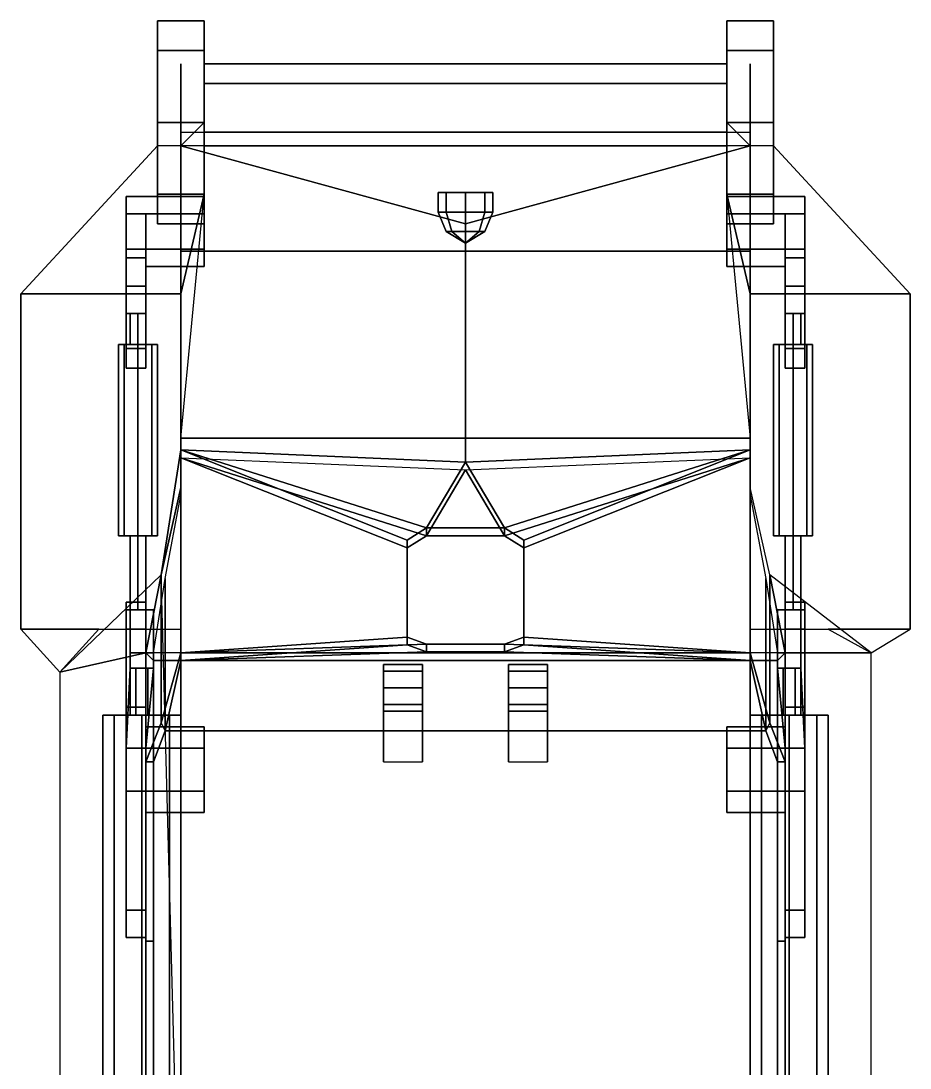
# Model space of a CAD drawing. Extents: x -1.16 to 1.16, y -2.73 to 2.64.
# Drawn here: x -1.14 to 1.14, y -0.045 to 2.64 of the extents above; entities that cross this region are included whole.
import ezdxf

# ---------------------------------------------------------------- set-up
doc = ezdxf.new("R2010")
doc.units = 0
doc.layers.get('0').update_dxf_attribs({"linetype": 'CONTINUOUS'})
for name, color, linetype in [('MUDGUARDS', 6, 'CONTINUOUS'), ('SUSPENSION', 5, 'CONTINUOUS'), ('TURRET', 2, 'CONTINUOUS')]:
    doc.layers.add(name, color=color, linetype=linetype)

msp = doc.modelspace()

# ---------------------------------------------------------------- linework, layer by layer
for points in [[(-0.79, 2.5638, 0.6262), (-0.79, 2.38, 0.55), (-0.79, 2.1962, 0.6262), (-0.79, 2.64, 0.81)], [(-0.79, 2.5638, 0.6262), (-0.79, 2.64, 0.81), (-0.67, 2.64, 0.81), (-0.67, 2.5638, 0.6262)], [(-0.79, 2.64, 0.81), (-0.79, 2.1962, 0.6262), (-0.79, 2.12, 0.81), (-0.79, 2.5638, 0.9938)], [(-0.79, 2.64, 0.81), (-0.79, 2.5638, 0.9938), (-0.67, 2.5638, 0.9938), (-0.67, 2.64, 0.81)], [(-0.67, 2.5638, 0.6262), (-0.67, 2.64, 0.81), (-0.67, 2.53, 0.86), (-0.67, 2.48, 0.63)], [(-0.67, 2.64, 0.81), (-0.67, 2.5638, 0.9938), (-0.67, 2.53, 0.86)], [(0.79, 2.64, 0.81), (0.79, 2.5638, 0.6262), (0.67, 2.5638, 0.6262), (0.67, 2.64, 0.81)], [(0.67, 2.64, 0.81), (0.67, 2.5638, 0.6262), (0.67, 2.48, 0.63), (0.67, 2.53, 0.86)], [(0.79, 2.5638, 0.9938), (0.79, 2.64, 0.81), (0.67, 2.64, 0.81), (0.67, 2.5638, 0.9938)], [(0.67, 2.5638, 0.9938), (0.67, 2.64, 0.81), (0.67, 2.53, 0.86)], [(0.79, 2.12, 0.81), (0.79, 2.5638, 0.6262), (0.79, 2.64, 0.81), (0.79, 2.1962, 0.9938)], [(0.79, 2.1962, 0.9938), (0.79, 2.64, 0.81), (0.79, 2.5638, 0.9938), (0.79, 2.38, 1.07)], [(-0.79, 2.5638, 0.9938), (-0.79, 2.38, 1.07), (-0.67, 2.38, 1.07), (-0.67, 2.5638, 0.9938)], [(-0.79, 2.38, 0.55), (-0.79, 2.5638, 0.6262), (-0.67, 2.5638, 0.6262), (-0.67, 2.38, 0.55)], [(-0.79, 2.5638, 0.9938), (-0.79, 2.12, 0.81), (-0.79, 2.1962, 0.9938), (-0.79, 2.38, 1.07)], [(-0.67, 2.38, 0.55), (-0.67, 2.5638, 0.6262), (-0.67, 2.48, 0.63)], [(-0.67, 2.5638, 0.9938), (-0.67, 2.38, 1.07), (-0.67, 2.32, 0.98), (-0.67, 2.53, 0.86)], [(0.79, 2.38, 1.07), (0.79, 2.5638, 0.9938), (0.67, 2.5638, 0.9938), (0.67, 2.38, 1.07)], [(0.79, 2.5638, 0.6262), (0.79, 2.38, 0.55), (0.67, 2.38, 0.55), (0.67, 2.5638, 0.6262)], [(0.67, 2.5638, 0.6262), (0.67, 2.38, 0.55), (0.67, 2.48, 0.63)], [(0.67, 2.38, 1.07), (0.67, 2.5638, 0.9938), (0.67, 2.53, 0.86), (0.67, 2.32, 0.98)], [(0.79, 2.1962, 0.6262), (0.79, 2.38, 0.55), (0.79, 2.5638, 0.6262), (0.79, 2.12, 0.81)], [(-0.73, 2.48, 0.63), (-0.73, -2.6263, 0.5137), (-0.73, -2.72, 0.74), (-0.73, 2.53, 0.86)], [(-0.73, 2.53, 0.86), (-0.73, -2.72, 0.74), (-0.73, -2.6263, 0.98), (-0.73, 2.32, 0.98)], [(0.67, 2.53, 0.86), (0.67, 2.48, 0.63), (-0.67, 2.48, 0.63), (-0.67, 2.53, 0.86)], [(0.67, 2.32, 0.98), (0.67, 2.53, 0.86), (-0.67, 2.53, 0.86), (-0.67, 2.32, 0.98)], [(0.73, -2.72, 0.74), (0.73, -2.6263, 0.5137), (0.73, 2.48, 0.63), (0.73, 2.53, 0.86)], [(0.73, 2.53, 0.86), (0.73, 2.32, 0.98), (0.73, -2.6263, 0.98), (0.73, -2.72, 0.74)], [(-0.73, 2.05, 0.39), (-0.73, -2.1, 0.39), (-0.73, -2.6263, 0.5137), (-0.73, 2.48, 0.63)], [(0.67, 2.48, 0.63), (0.67, 2.3551, 0.5603), (-0.67, 2.3551, 0.5603), (-0.67, 2.48, 0.63)], [(-0.67, 2.3551, 0.5603), (-0.67, 2.38, 0.55), (-0.67, 2.48, 0.63)], [(0.67, 2.38, 0.55), (0.67, 2.3551, 0.5603), (0.67, 2.48, 0.63)], [(0.73, -2.6263, 0.5137), (0.73, -2.1, 0.39), (0.73, 2.05, 0.39), (0.73, 2.48, 0.63)], [(-0.79, 2.38, 1.07), (-0.79, 2.1962, 0.9938), (-0.67, 2.1962, 0.9938), (-0.67, 2.38, 1.07)], [(-0.79, 2.1962, 0.6262), (-0.79, 2.38, 0.55), (-0.67, 2.38, 0.55), (-0.67, 2.1962, 0.6262)], [(-0.67, 2.38, 1.07), (-0.67, 2.1962, 0.9938), (-0.67, 2.32, 0.98)], [(0.67, 2.1962, 0.9938), (0.67, 2.38, 1.07), (0.67, 2.32, 0.98), (0.67, 2.1962, 0.9938)], [(0.79, 2.1962, 0.9938), (0.79, 2.38, 1.07), (0.67, 2.38, 1.07), (0.67, 2.1962, 0.9938)], [(0.79, 2.38, 0.55), (0.79, 2.1962, 0.6262), (0.67, 2.1962, 0.6262), (0.67, 2.38, 0.55)], [(0.73, 2.3551, 0.5603), (0.73, 2.05, 0.39), (-0.73, 2.05, 0.39), (-0.73, 2.3551, 0.5603)], [(-0.73, 1.57, 1.09), (-0.73, 2.32, 0.98), (-0.73, -2.6263, 0.98), (-0.73, 1.52, 1.09)], [(0, 2.12, 1.08), (0.73, 2.32, 0.98), (-0.73, 2.32, 0.98), (0, 2.12, 1.08)], [(0, 1.57, 1.16), (0, 2.12, 1.08), (-0.73, 2.32, 0.98), (-0.73, 1.57, 1.09)], [(0.73, 1.57, 1.09), (0.73, 2.32, 0.98), (0, 2.12, 1.08), (0, 1.57, 1.16)], [(0.73, -2.6263, 0.98), (0.73, 2.32, 0.98), (0.73, 1.57, 1.09), (0.73, 1.52, 1.09)], [(-0.79, 2.12, 0.81), (-0.79, 2.1962, 0.6262), (-0.67, 2.1962, 0.6262), (-0.67, 2.12, 0.81)], [(-0.79, 2.1962, 0.9938), (-0.79, 2.12, 0.81), (-0.67, 2.12, 0.81), (-0.67, 2.1962, 0.9938)], [(-0.0495, 2.2, 1.1895), (-0.07, 2.2, 1.14), (-0.07, 2.15, 1.14), (-0.0495, 2.15, 1.1895)], [(0.0495, 2.2, 1.1895), (-0.07, 2.2, 1.14), (-0.0495, 2.2, 1.1895), (0, 2.2, 1.21)], [(0.07, 2.2, 1.14), (-0.0495, 2.2, 1.0905), (-0.07, 2.2, 1.14), (0.0495, 2.2, 1.1895)], [(-0.07, 2.2, 1.14), (-0.0495, 2.2, 1.0905), (-0.0495, 2.15, 1.0905), (-0.07, 2.15, 1.14)], [(-0.0495, 2.2, 1.0905), (0, 2.2, 1.07), (0, 2.15, 1.07), (-0.0495, 2.15, 1.0905)], [(0.0495, 2.2, 1.0905), (0, 2.2, 1.07), (-0.0495, 2.2, 1.0905), (0.07, 2.2, 1.14)], [(0, 2.2, 1.21), (-0.0495, 2.2, 1.1895), (-0.0495, 2.15, 1.1895), (0, 2.15, 1.21)], [(0, 2.2, 1.07), (0.0495, 2.2, 1.0905), (0.0495, 2.15, 1.0905), (0, 2.15, 1.07)], [(0.0495, 2.2, 1.1895), (0, 2.2, 1.21), (0, 2.15, 1.21), (0.0495, 2.15, 1.1895)], [(0.07, 2.2, 1.14), (0.0495, 2.2, 1.1895), (0.0495, 2.15, 1.1895), (0.07, 2.15, 1.14)], [(0.0495, 2.2, 1.0905), (0.07, 2.2, 1.14), (0.07, 2.15, 1.14), (0.0495, 2.15, 1.0905)], [(0.79, 2.1962, 0.6262), (0.79, 2.12, 0.81), (0.67, 2.12, 0.81), (0.67, 2.1962, 0.6262)], [(0.79, 2.12, 0.81), (0.79, 2.1962, 0.9938), (0.67, 2.1962, 0.9938), (0.67, 2.12, 0.81)], [(-0.035, 2.1005, 1.175), (-0.0495, 2.15, 1.1895), (-0.07, 2.15, 1.14), (-0.0495, 2.1005, 1.14)], [(-0.0495, 2.1005, 1.14), (-0.07, 2.15, 1.14), (-0.0495, 2.15, 1.0905), (-0.035, 2.1005, 1.105)], [(-0.035, 2.1005, 1.105), (-0.0495, 2.15, 1.0905), (0, 2.15, 1.07), (0, 2.1005, 1.0905)], [(0, 2.1005, 1.1895), (0, 2.15, 1.21), (-0.0495, 2.15, 1.1895), (-0.035, 2.1005, 1.175)], [(0, 2.1005, 1.0905), (0, 2.15, 1.07), (0.0495, 2.15, 1.0905), (0.035, 2.1005, 1.105)], [(0.035, 2.1005, 1.175), (0.0495, 2.15, 1.1895), (0, 2.15, 1.21), (0, 2.1005, 1.1895)], [(0.0495, 2.1005, 1.14), (0.07, 2.15, 1.14), (0.0495, 2.15, 1.1895), (0.035, 2.1005, 1.175)], [(0.035, 2.1005, 1.105), (0.0495, 2.15, 1.0905), (0.07, 2.15, 1.14), (0.0495, 2.1005, 1.14)], [(0, 2.07, 1.14), (-0.035, 2.1005, 1.175), (-0.0495, 2.1005, 1.14), (0, 2.07, 1.14)], [(0, 2.07, 1.14), (-0.0495, 2.1005, 1.14), (-0.035, 2.1005, 1.105), (0, 2.07, 1.14)], [(0, 2.07, 1.14), (0, 2.1005, 1.1895), (-0.035, 2.1005, 1.175), (0, 2.07, 1.14)], [(0, 2.07, 1.14), (-0.035, 2.1005, 1.105), (0, 2.1005, 1.0905), (0, 2.07, 1.14)], [(0, 2.07, 1.14), (0.0495, 2.1005, 1.14), (0.035, 2.1005, 1.175), (0, 2.07, 1.14)], [(0, 2.07, 1.14), (0.035, 2.1005, 1.175), (0, 2.1005, 1.1895), (0, 2.07, 1.14)], [(0, 2.07, 1.14), (0, 2.1005, 1.0905), (0.035, 2.1005, 1.105), (0, 2.07, 1.14)], [(0, 2.07, 1.14), (0.035, 2.1005, 1.105), (0.0495, 2.1005, 1.14), (0, 2.07, 1.14)], [(0.73, 2.05, 0.39), (0.73, -2.1, 0.39), (-0.73, -2.1, 0.39), (-0.73, 2.05, 0.39)], [(0, 1.5089, 1.16), (0, 1.57, 1.16), (-0.73, 1.57, 1.09), (-0.73, 1.54, 1.09)], [(0.73, 1.54, 1.09), (0.73, 1.57, 1.09), (0, 1.57, 1.16), (0, 1.5089, 1.16)], [(-0.78, 1.22, 1.29), (-0.73, 1.54, 1.09), (-0.73, -2.6263, 0.98), (-0.73, -0.65, 1.23)], [(-0.73, 1.54, 1.09), (-0.73, 1.54, 1.09), (-0.78, 1.22, 1.29), (-0.73, 1.4436, 1.3069)], [(0.73, -0.65, 1.23), (0.73, -2.6263, 0.98), (0.73, 1.52, 1.09), (0.73, 1.424, 1.306)], [(-0.78, 1.22, 1.29), (-0.78, 1.22, 1.29), (-1.04, 0.97, 1.29), (-0.82, 1.02, 1.56)], [(0.82, 1.02, 1.56), (1.04, 1.02, 1.29), (0.78, 1.22, 1.29), (0.82, 1.02, 1.56)], [(-0.82, 1.02, 1.56), (-1.04, 0.97, 1.29), (-1.04, -0.44, 1.23), (-0.82, -0.4, 1.56)], [(-0.8, 1, 1.56), (-0.82, 1.02, 1.56), (-0.82, -0.4, 1.56), (-0.8, -0.38, 1.56)], [(0.82, 1.02, 1.56), (-0.82, 1.02, 1.56), (-0.8, 1, 1.56), (0.8, 1, 1.56)], [(0.8, 1, 1.56), (-0.8, 1, 1.56), (-0.8, 1, 1.28), (0.8, 1, 1.28)], [(-0.8, 1, 1.56), (-0.8, -0.38, 1.56), (-0.8, -0.38, 1.28), (-0.8, 1, 1.28)], [(-0.8, 1, 1.28), (-0.8, -0.38, 1.28), (0.8, -0.38, 1.28), (0.8, 1, 1.28)], [(0.82, 1.02, 1.56), (0.8, 1, 1.56), (0.8, -0.38, 1.56), (0.82, -0.4, 1.56)], [(0.8, 1, 1.28), (0.8, -0.38, 1.28), (0.8, -0.38, 1.56), (0.8, 1, 1.56)], [(0.82, -0.4, 1.56), (1.04, -0.44, 1.23), (1.04, 1.02, 1.29), (0.82, 1.02, 1.56)], [(-0.11, 0.99, 1.68), (-0.11, 0.99, 1.28), (-0.21, 0.99, 1.28), (-0.21, 0.99, 1.68)], [(-0.11, 0.9724, 1.7224), (-0.11, 0.99, 1.68), (-0.21, 0.99, 1.68), (-0.21, 0.9724, 1.7224)], [(-0.21, 0.99, 1.28), (-0.21, 0.74, 1.28), (-0.21, 0.87, 1.68), (-0.21, 0.99, 1.68)], [(-0.21, 0.9724, 1.7224), (-0.21, 0.99, 1.68), (-0.21, 0.87, 1.68), (-0.21, 0.8876, 1.7224)], [(-0.11, 0.93, 1.74), (-0.11, 0.9724, 1.7224), (-0.21, 0.9724, 1.7224), (-0.21, 0.93, 1.74)], [(-0.21, 0.93, 1.74), (-0.21, 0.9724, 1.7224), (-0.21, 0.8876, 1.7224), (-0.21, 0.93, 1.74)], [(-0.11, 0.87, 1.68), (-0.11, 0.74, 1.28), (-0.11, 0.99, 1.28), (-0.11, 0.99, 1.68)], [(0.11, 0.99, 1.28), (0.11, 0.74, 1.28), (0.11, 0.87, 1.68), (0.11, 0.99, 1.68)], [(0.21, 0.99, 1.68), (0.21, 0.99, 1.28), (0.11, 0.99, 1.28), (0.11, 0.99, 1.68)], [(0.21, 0.9724, 1.7224), (0.21, 0.99, 1.68), (0.11, 0.99, 1.68), (0.11, 0.9724, 1.7224)], [(0.21, 0.93, 1.74), (0.21, 0.9724, 1.7224), (0.11, 0.9724, 1.7224), (0.11, 0.93, 1.74)], [(0.21, 0.87, 1.68), (0.21, 0.74, 1.28), (0.21, 0.99, 1.28), (0.21, 0.99, 1.68)], [(0.21, 0.8876, 1.7224), (0.21, 0.87, 1.68), (0.21, 0.99, 1.68), (0.21, 0.9724, 1.7224)], [(0.21, 0.93, 1.74), (0.21, 0.8876, 1.7224), (0.21, 0.9724, 1.7224), (0.21, 0.93, 1.74)], [(-0.11, 0.8876, 1.7224), (-0.11, 0.93, 1.74), (-0.21, 0.93, 1.74), (-0.21, 0.8876, 1.7224)], [(0.21, 0.8876, 1.7224), (0.21, 0.93, 1.74), (0.11, 0.93, 1.74), (0.11, 0.8876, 1.7224)], [(-0.11, 0.87, 1.68), (-0.11, 0.8876, 1.7224), (-0.21, 0.8876, 1.7224), (-0.21, 0.87, 1.68)], [(0.21, 0.87, 1.68), (0.21, 0.8876, 1.7224), (0.11, 0.8876, 1.7224), (0.11, 0.87, 1.68)], [(-0.21, 0.87, 1.68), (-0.21, 0.74, 1.28), (-0.11, 0.74, 1.28), (-0.11, 0.87, 1.68)], [(0.11, 0.87, 1.68), (0.11, 0.74, 1.28), (0.21, 0.74, 1.28), (0.21, 0.87, 1.68)]]:
    msp.add_3dface(points)
at = {"layer": 'MUDGUARDS'}
for points in [[(-0.67, 2.1962, 0.9938), (-0.67, 2.38, 1.07), (-0.73, 2.32, 1.33), (-0.73, 1.94, 1.33)], [(0.73, 1.94, 1.33), (0.73, 2.32, 1.33), (0.67, 2.38, 1.07), (0.67, 2.1962, 0.9938)], [(-0.73, 1.94, 1.33), (-0.73, 2.32, 1.33), (-0.79, 2.32, 1.33), (-1.14, 1.94, 1.33)], [(1.14, 1.94, 1.33), (0.79, 2.32, 1.33), (0.73, 2.32, 1.33), (0.73, 1.94, 1.33)], [(-0.73, 1.57, 1.09), (-0.67, 2.1962, 0.9938), (-0.73, 1.94, 1.33), (-0.73, 1.08, 1.29)], [(0.73, 1.94, 1.33), (0.73, 1.94, 1.33), (0.67, 2.1962, 0.9938), (0.73, 1.57, 1.09)], [(-0.73, 1.08, 1.29), (-0.73, 1.94, 1.33), (-1.14, 1.94, 1.33), (-1.14, 1.08, 1.29)], [(-1.14, 1.08, 1.29), (-1.14, 1.94, 1.33), (-1.14, 1.94, 1.29), (-1.14, 1.08, 1.25)], [(0.73, 1.1927, 1.2952), (0.73, 1.94, 1.33), (0.73, 1.57, 1.09), (0.73, 1.28, 1.09)], [(1.14, 1.08, 1.29), (1.14, 1.94, 1.33), (0.73, 1.94, 1.33), (0.73, 1.08, 1.29)], [(1.14, 1.08, 1.25), (1.14, 1.94, 1.29), (1.14, 1.94, 1.33), (1.14, 1.08, 1.29)], [(-1.04, 0.97, 1.29), (-0.94, 1.08, 1.29), (-1.14, 1.08, 1.29), (-1.04, 0.97, 1.29)], [(1.04, 1.02, 1.29), (1.14, 1.08, 1.29), (0.93, 1.08, 1.29), (1.04, 1.02, 1.29)]]:
    msp.add_3dface(points, dxfattribs=at)
at = {"layer": 'SUSPENSION'}
for points in [[(-0.67, 2.145, 0.5579), (-0.67, 2.19, 0.48), (-0.87, 2.19, 0.48), (-0.87, 2.145, 0.5579)], [(-0.67, 2.19, 0.48), (-0.67, 2.145, 0.4021), (-0.87, 2.145, 0.4021), (-0.87, 2.19, 0.48)], [(-0.87, 2.145, 0.5579), (-0.87, 2.19, 0.48), (-0.87, 2.055, 0.4021), (-0.87, 2.0325, 0.519)], [(-0.87, 2.19, 0.48), (-0.87, 2.145, 0.4021), (-0.87, 2.145, 0.4021), (-0.87, 2.055, 0.4021)], [(0.87, 2.19, 0.48), (0.87, 2.145, 0.4021), (0.67, 2.145, 0.4021), (0.67, 2.19, 0.48)], [(0.87, 2.145, 0.5579), (0.87, 2.19, 0.48), (0.67, 2.19, 0.48), (0.67, 2.145, 0.5579)], [(0.87, 2.0325, 0.519), (0.87, 2.055, 0.4021), (0.87, 2.19, 0.48), (0.87, 2.145, 0.5579)], [(0.87, 2.055, 0.4021), (0.87, 2.145, 0.4021), (0.87, 2.145, 0.4021), (0.87, 2.19, 0.48)], [(-0.87, 2.145, 0.5579), (-0.87, 1.96, 0.7), (-0.82, 1.96, 0.7), (-0.82, 2.145, 0.5579)], [(-0.87, 2.0325, 0.519), (-0.87, 1.96, 0.58), (-0.87, 1.96, 0.7), (-0.87, 2.145, 0.5579)], [(-0.67, 2.145, 0.4021), (-0.67, 2.055, 0.4021), (-0.87, 2.055, 0.4021), (-0.87, 2.145, 0.4021)], [(-0.82, 1.96, 0.7), (-0.82, 1.96, 0.58), (-0.82, 2.0325, 0.519), (-0.82, 2.145, 0.5579)], [(-0.67, 2.055, 0.5579), (-0.67, 2.145, 0.5579), (-0.82, 2.145, 0.5579), (-0.82, 2.055, 0.5579)], [(0.82, 2.055, 0.5579), (0.82, 2.145, 0.5579), (0.67, 2.145, 0.5579), (0.67, 2.055, 0.5579)], [(0.87, 2.145, 0.4021), (0.87, 2.055, 0.4021), (0.67, 2.055, 0.4021), (0.67, 2.145, 0.4021)], [(0.82, 2.145, 0.5579), (0.82, 1.96, 0.7), (0.87, 1.96, 0.7), (0.87, 2.145, 0.5579)], [(0.82, 2.0325, 0.519), (0.82, 1.96, 0.58), (0.82, 1.96, 0.7), (0.82, 2.145, 0.5579)], [(0.87, 1.96, 0.7), (0.87, 1.96, 0.58), (0.87, 2.0325, 0.519), (0.87, 2.145, 0.5579)], [(-0.87, 2.055, 0.4021), (-0.87, 1.8, 0.29), (-0.87, 1.8, 0.41), (-0.87, 2.0325, 0.519)], [(-0.82, 2.055, 0.4021), (-0.82, 1.8, 0.29), (-0.87, 1.8, 0.29), (-0.87, 2.055, 0.4021)], [(-0.82, 1.8, 0.41), (-0.82, 1.8, 0.29), (-0.82, 2.055, 0.4021), (-0.82, 2.0325, 0.519)], [(-0.67, 2.01, 0.48), (-0.67, 2.055, 0.5579), (-0.82, 2.055, 0.5579), (-0.82, 2.01, 0.48)], [(-0.67, 2.055, 0.4021), (-0.67, 2.01, 0.48), (-0.82, 2.01, 0.48), (-0.82, 2.055, 0.4021)], [(0.82, 2.01, 0.48), (0.82, 2.055, 0.5579), (0.67, 2.055, 0.5579), (0.67, 2.01, 0.48)], [(0.82, 2.055, 0.4021), (0.82, 2.01, 0.48), (0.67, 2.01, 0.48), (0.67, 2.055, 0.4021)], [(0.82, 2.055, 0.4021), (0.82, 1.8, 0.29), (0.82, 1.8, 0.41), (0.82, 2.0325, 0.519)], [(0.87, 2.055, 0.4021), (0.87, 1.8, 0.29), (0.82, 1.8, 0.29), (0.82, 2.055, 0.4021)], [(0.87, 1.8, 0.41), (0.87, 1.8, 0.29), (0.87, 2.055, 0.4021), (0.87, 2.0325, 0.519)], [(-0.82, 2.0325, 0.519), (-0.82, 1.96, 0.58), (-0.87, 1.96, 0.58), (-0.87, 2.0325, 0.519)], [(-0.87, 2.0325, 0.519), (-0.87, 1.8, 0.41), (-0.82, 1.8, 0.41), (-0.82, 2.0325, 0.519)], [(0.87, 2.0325, 0.519), (0.87, 1.96, 0.58), (0.82, 1.96, 0.58), (0.82, 2.0325, 0.519)], [(0.82, 2.0325, 0.519), (0.82, 1.8, 0.41), (0.87, 1.8, 0.41), (0.87, 2.0325, 0.519)], [(-0.87, 1.96, 0.58), (-0.87, 1.89, 0.62), (-0.87, 1.89, 0.68), (-0.87, 1.96, 0.7)], [(-0.87, 1.96, 0.7), (-0.87, 1.89, 0.68), (-0.82, 1.89, 0.68), (-0.82, 1.96, 0.7)], [(-0.82, 1.96, 0.58), (-0.82, 1.89, 0.62), (-0.87, 1.89, 0.62), (-0.87, 1.96, 0.58)], [(-0.82, 1.89, 0.68), (-0.82, 1.89, 0.62), (-0.82, 1.96, 0.58), (-0.82, 1.96, 0.7)], [(0.82, 1.96, 0.58), (0.82, 1.89, 0.62), (0.82, 1.89, 0.68), (0.82, 1.96, 0.7)], [(0.82, 1.96, 0.7), (0.82, 1.89, 0.68), (0.87, 1.89, 0.68), (0.87, 1.96, 0.7)], [(0.87, 1.96, 0.58), (0.87, 1.89, 0.62), (0.82, 1.89, 0.62), (0.82, 1.96, 0.58)], [(0.87, 1.89, 0.68), (0.87, 1.89, 0.62), (0.87, 1.96, 0.58), (0.87, 1.96, 0.7)], [(-0.87, 1.89, 0.68), (-0.87, 1.89, 0.62), (-0.82, 1.89, 0.62), (-0.82, 1.89, 0.68)], [(-0.84, 1.89, 0.67), (-0.86, 1.89, 0.65), (-0.86, 1.81, 0.65), (-0.84, 1.81, 0.67)], [(-0.86, 1.89, 0.65), (-0.84, 1.89, 0.63), (-0.84, 1.81, 0.63), (-0.86, 1.81, 0.65)], [(-0.82, 1.89, 0.65), (-0.84, 1.89, 0.67), (-0.84, 1.81, 0.67), (-0.82, 1.81, 0.65)], [(-0.84, 1.89, 0.63), (-0.82, 1.89, 0.65), (-0.82, 1.81, 0.65), (-0.84, 1.81, 0.63)], [(0.82, 1.89, 0.68), (0.82, 1.89, 0.62), (0.87, 1.89, 0.62), (0.87, 1.89, 0.68)], [(0.82, 1.89, 0.65), (0.84, 1.89, 0.63), (0.84, 1.81, 0.63), (0.82, 1.81, 0.65)], [(0.84, 1.89, 0.67), (0.82, 1.89, 0.65), (0.82, 1.81, 0.65), (0.84, 1.81, 0.67)], [(0.84, 1.89, 0.63), (0.86, 1.89, 0.65), (0.86, 1.81, 0.65), (0.84, 1.81, 0.63)], [(0.86, 1.89, 0.65), (0.84, 1.89, 0.67), (0.84, 1.81, 0.67), (0.86, 1.81, 0.65)], [(-0.8754, 1.81, 0.6854), (-0.89, 1.81, 0.65), (-0.89, 1.32, 0.57), (-0.8754, 1.32, 0.6054)], [(-0.89, 1.81, 0.65), (-0.8754, 1.81, 0.6146), (-0.8754, 1.32, 0.5346), (-0.89, 1.32, 0.57)], [(-0.79, 1.81, 0.65), (-0.8046, 1.81, 0.6146), (-0.89, 1.81, 0.65), (-0.8754, 1.81, 0.6854)], [(-0.8046, 1.81, 0.6146), (-0.84, 1.81, 0.6), (-0.8754, 1.81, 0.6146), (-0.89, 1.81, 0.65)], [(-0.84, 1.81, 0.7), (-0.8754, 1.81, 0.6854), (-0.8754, 1.32, 0.6054), (-0.84, 1.32, 0.62)], [(-0.8046, 1.81, 0.6854), (-0.79, 1.81, 0.65), (-0.8754, 1.81, 0.6854), (-0.84, 1.81, 0.7)], [(-0.8754, 1.81, 0.6146), (-0.84, 1.81, 0.6), (-0.84, 1.32, 0.52), (-0.8754, 1.32, 0.5346)], [(-0.82, 1.8, 0.29), (-0.82, 1.75, 0.32), (-0.87, 1.75, 0.32), (-0.87, 1.8, 0.29)], [(-0.87, 1.8, 0.29), (-0.87, 1.75, 0.32), (-0.87, 1.75, 0.38), (-0.87, 1.8, 0.41)], [(-0.87, 1.8, 0.41), (-0.87, 1.75, 0.38), (-0.82, 1.75, 0.38), (-0.82, 1.8, 0.41)], [(-0.8046, 1.81, 0.6854), (-0.84, 1.81, 0.7), (-0.84, 1.32, 0.62), (-0.8046, 1.32, 0.6054)], [(-0.84, 1.81, 0.6), (-0.8046, 1.81, 0.6146), (-0.8046, 1.32, 0.5346), (-0.84, 1.32, 0.52)], [(-0.82, 1.75, 0.38), (-0.82, 1.75, 0.32), (-0.82, 1.8, 0.29), (-0.82, 1.8, 0.41)], [(-0.79, 1.81, 0.65), (-0.8046, 1.81, 0.6854), (-0.8046, 1.32, 0.6054), (-0.79, 1.32, 0.57)], [(-0.8046, 1.81, 0.6146), (-0.79, 1.81, 0.65), (-0.79, 1.32, 0.57), (-0.8046, 1.32, 0.5346)], [(0.79, 1.81, 0.65), (0.8046, 1.81, 0.6146), (0.8046, 1.32, 0.5346), (0.79, 1.32, 0.57)], [(0.8046, 1.81, 0.6854), (0.79, 1.81, 0.65), (0.79, 1.32, 0.57), (0.8046, 1.32, 0.6054)], [(0.89, 1.81, 0.65), (0.8754, 1.81, 0.6146), (0.79, 1.81, 0.65), (0.8046, 1.81, 0.6854)], [(0.8754, 1.81, 0.6146), (0.84, 1.81, 0.6), (0.8046, 1.81, 0.6146), (0.79, 1.81, 0.65)], [(0.84, 1.81, 0.7), (0.8046, 1.81, 0.6854), (0.8046, 1.32, 0.6054), (0.84, 1.32, 0.62)], [(0.8754, 1.81, 0.6854), (0.89, 1.81, 0.65), (0.8046, 1.81, 0.6854), (0.84, 1.81, 0.7)], [(0.8046, 1.81, 0.6146), (0.84, 1.81, 0.6), (0.84, 1.32, 0.52), (0.8046, 1.32, 0.5346)], [(0.87, 1.8, 0.29), (0.87, 1.75, 0.32), (0.82, 1.75, 0.32), (0.82, 1.8, 0.29)], [(0.82, 1.8, 0.29), (0.82, 1.75, 0.32), (0.82, 1.75, 0.38), (0.82, 1.8, 0.41)], [(0.82, 1.8, 0.41), (0.82, 1.75, 0.38), (0.87, 1.75, 0.38), (0.87, 1.8, 0.41)], [(0.8754, 1.81, 0.6854), (0.84, 1.81, 0.7), (0.84, 1.32, 0.62), (0.8754, 1.32, 0.6054)], [(0.84, 1.81, 0.6), (0.8754, 1.81, 0.6146), (0.8754, 1.32, 0.5346), (0.84, 1.32, 0.52)], [(0.87, 1.75, 0.38), (0.87, 1.75, 0.32), (0.87, 1.8, 0.29), (0.87, 1.8, 0.41)], [(0.8754, 1.81, 0.6146), (0.89, 1.81, 0.65), (0.89, 1.32, 0.57), (0.8754, 1.32, 0.5346)], [(0.89, 1.81, 0.65), (0.8754, 1.81, 0.6854), (0.8754, 1.32, 0.6054), (0.89, 1.32, 0.57)], [(-0.87, 1.75, 0.38), (-0.87, 1.75, 0.32), (-0.82, 1.75, 0.32), (-0.82, 1.75, 0.38)], [(0.82, 1.75, 0.38), (0.82, 1.75, 0.32), (0.87, 1.75, 0.32), (0.87, 1.75, 0.38)], [(-0.84, 1.32, 0.62), (-0.8754, 1.32, 0.6054), (-0.89, 1.32, 0.57), (-0.8046, 1.32, 0.6054)], [(-0.8046, 1.32, 0.6054), (-0.89, 1.32, 0.57), (-0.8754, 1.32, 0.5346), (-0.79, 1.32, 0.57)], [(-0.79, 1.32, 0.57), (-0.8754, 1.32, 0.5346), (-0.84, 1.32, 0.52), (-0.8046, 1.32, 0.5346)], [(-0.84, 1.32, 0.59), (-0.86, 1.32, 0.57), (-0.86, 1.13, 0.57), (-0.84, 1.13, 0.59)], [(-0.86, 1.32, 0.57), (-0.84, 1.32, 0.55), (-0.84, 1.13, 0.55), (-0.86, 1.13, 0.57)], [(-0.82, 1.32, 0.57), (-0.84, 1.32, 0.59), (-0.84, 1.13, 0.59), (-0.82, 1.13, 0.57)], [(-0.84, 1.32, 0.55), (-0.82, 1.32, 0.57), (-0.82, 1.13, 0.57), (-0.84, 1.13, 0.55)], [(0.8754, 1.32, 0.6054), (0.79, 1.32, 0.57), (0.8046, 1.32, 0.5346), (0.89, 1.32, 0.57)], [(0.84, 1.32, 0.62), (0.8046, 1.32, 0.6054), (0.79, 1.32, 0.57), (0.8754, 1.32, 0.6054)], [(0.89, 1.32, 0.57), (0.8046, 1.32, 0.5346), (0.84, 1.32, 0.52), (0.8754, 1.32, 0.5346)], [(0.82, 1.32, 0.57), (0.84, 1.32, 0.55), (0.84, 1.13, 0.55), (0.82, 1.13, 0.57)], [(0.84, 1.32, 0.59), (0.82, 1.32, 0.57), (0.82, 1.13, 0.57), (0.84, 1.13, 0.59)], [(0.84, 1.32, 0.55), (0.86, 1.32, 0.57), (0.86, 1.13, 0.57), (0.84, 1.13, 0.55)], [(0.86, 1.32, 0.57), (0.84, 1.32, 0.59), (0.84, 1.13, 0.59), (0.86, 1.13, 0.57)], [(-0.87, 1.15, 0.38), (-0.87, 1.08, 0.41), (-0.82, 1.08, 0.41), (-0.82, 1.15, 0.38)], [(-0.87, 1.15, 0.31), (-0.87, 1.08, 0.28), (-0.87, 1.08, 0.41), (-0.87, 1.15, 0.38)], [(-0.82, 1.15, 0.38), (-0.82, 1.15, 0.31), (-0.87, 1.15, 0.31), (-0.87, 1.15, 0.38)], [(-0.82, 1.15, 0.31), (-0.82, 1.08, 0.28), (-0.87, 1.08, 0.28), (-0.87, 1.15, 0.31)], [(-0.8, 1.13, 0.62), (-0.82, 1.13, 0.54), (-0.87, 1.13, 0.54), (-0.86, 1.13, 0.62)], [(-0.87, 1.13, 0.54), (-0.87, 0.775, 0.5453), (-0.86, 0.98, 0.62), (-0.86, 1.13, 0.62)], [(-0.87, 0.88, 0.46), (-0.87, 0.775, 0.5453), (-0.87, 0.775, 0.5453), (-0.87, 1.13, 0.54)], [(-0.82, 1.13, 0.54), (-0.82, 0.88, 0.46), (-0.87, 0.88, 0.46), (-0.87, 1.13, 0.54)], [(-0.86, 1.13, 0.62), (-0.86, 0.98, 0.62), (-0.86, 0.98, 0.76), (-0.86, 1.02, 0.76)], [(-0.8, 1.02, 0.76), (-0.8, 1.13, 0.62), (-0.86, 1.13, 0.62), (-0.86, 1.02, 0.76)], [(-0.82, 1.08, 0.41), (-0.82, 1.08, 0.28), (-0.82, 1.15, 0.31), (-0.82, 1.15, 0.38)], [(-0.8, 0.98, 0.62), (-0.82, 0.775, 0.5453), (-0.82, 1.13, 0.54), (-0.8, 1.13, 0.62)], [(-0.82, 0.775, 0.5453), (-0.82, 0.775, 0.5453), (-0.82, 0.88, 0.46), (-0.82, 1.13, 0.54)], [(-0.8, 0.98, 0.76), (-0.8, 0.98, 0.62), (-0.8, 1.13, 0.62), (-0.8, 1.02, 0.76)], [(0.8, 1.13, 0.62), (0.8, 0.98, 0.62), (0.8, 0.98, 0.76), (0.8, 1.02, 0.76)], [(0.86, 1.02, 0.76), (0.86, 1.13, 0.62), (0.8, 1.13, 0.62), (0.8, 1.02, 0.76)], [(0.82, 1.13, 0.54), (0.82, 0.775, 0.5453), (0.8, 0.98, 0.62), (0.8, 1.13, 0.62)], [(0.86, 1.13, 0.62), (0.87, 1.13, 0.54), (0.82, 1.13, 0.54), (0.8, 1.13, 0.62)], [(0.82, 1.15, 0.31), (0.82, 1.08, 0.28), (0.82, 1.08, 0.41), (0.82, 1.15, 0.38)], [(0.87, 1.15, 0.38), (0.87, 1.15, 0.31), (0.82, 1.15, 0.31), (0.82, 1.15, 0.38)], [(0.87, 1.15, 0.31), (0.87, 1.08, 0.28), (0.82, 1.08, 0.28), (0.82, 1.15, 0.31)], [(0.82, 1.15, 0.38), (0.82, 1.08, 0.41), (0.87, 1.08, 0.41), (0.87, 1.15, 0.38)], [(0.82, 0.88, 0.46), (0.82, 0.775, 0.5453), (0.82, 0.775, 0.5453), (0.82, 1.13, 0.54)], [(0.87, 1.13, 0.54), (0.87, 0.88, 0.46), (0.82, 0.88, 0.46), (0.82, 1.13, 0.54)], [(0.86, 0.98, 0.76), (0.86, 0.98, 0.62), (0.86, 1.13, 0.62), (0.86, 1.02, 0.76)], [(0.86, 0.98, 0.62), (0.87, 0.775, 0.5453), (0.87, 1.13, 0.54), (0.86, 1.13, 0.62)], [(0.87, 1.08, 0.41), (0.87, 1.08, 0.28), (0.87, 1.15, 0.31), (0.87, 1.15, 0.38)], [(0.87, 0.775, 0.5453), (0.87, 0.775, 0.5453), (0.87, 0.88, 0.46), (0.87, 1.13, 0.54)], [(-0.87, 1.08, 0.28), (-0.87, 0.775, 0.3547), (-0.87, 0.775, 0.5453), (-0.87, 1.08, 0.41)], [(-0.82, 1.08, 0.28), (-0.82, 0.775, 0.3547), (-0.87, 0.775, 0.3547), (-0.87, 1.08, 0.28)], [(-0.87, 1.08, 0.41), (-0.87, 0.775, 0.5453), (-0.82, 0.775, 0.5453), (-0.82, 1.08, 0.41)], [(-0.82, 0.775, 0.5453), (-0.82, 0.775, 0.3547), (-0.82, 1.08, 0.28), (-0.82, 1.08, 0.41)], [(0.82, 1.08, 0.41), (0.82, 0.775, 0.5453), (0.87, 0.775, 0.5453), (0.87, 1.08, 0.41)], [(0.82, 1.08, 0.28), (0.82, 0.775, 0.3547), (0.82, 0.775, 0.5453), (0.82, 1.08, 0.41)], [(0.87, 1.08, 0.28), (0.87, 0.775, 0.3547), (0.82, 0.775, 0.3547), (0.82, 1.08, 0.28)], [(0.87, 0.775, 0.5453), (0.87, 0.775, 0.3547), (0.87, 1.08, 0.28), (0.87, 1.08, 0.41)], [(-0.86, 1.02, 0.76), (-0.86, 0.98, 0.76), (-0.8, 0.98, 0.76), (-0.8, 1.02, 0.76)], [(0.8, 1.02, 0.76), (0.8, 0.98, 0.76), (0.86, 0.98, 0.76), (0.86, 1.02, 0.76)], [(-0.86, 0.98, 0.62), (-0.87, 0.775, 0.5453), (-0.82, 0.775, 0.5453), (-0.8, 0.98, 0.62)], [(-0.86, 0.98, 0.76), (-0.86, 0.98, 0.62), (-0.8, 0.98, 0.62), (-0.8, 0.98, 0.76)], [(-0.86, 0.98, 0.71), (-0.845, 0.98, 0.684), (-0.845, 0.86, 0.684), (-0.86, 0.86, 0.71)], [(-0.845, 0.98, 0.736), (-0.86, 0.98, 0.71), (-0.86, 0.86, 0.71), (-0.845, 0.86, 0.736)], [(-0.845, 0.98, 0.684), (-0.815, 0.98, 0.684), (-0.815, 0.86, 0.684), (-0.845, 0.86, 0.684)], [(-0.815, 0.98, 0.736), (-0.845, 0.98, 0.736), (-0.845, 0.86, 0.736), (-0.815, 0.86, 0.736)], [(-0.815, 0.98, 0.684), (-0.8, 0.98, 0.71), (-0.8, 0.86, 0.71), (-0.815, 0.86, 0.684)], [(-0.8, 0.98, 0.71), (-0.815, 0.98, 0.736), (-0.815, 0.86, 0.736), (-0.8, 0.86, 0.71)], [(0.8, 0.98, 0.71), (0.815, 0.98, 0.684), (0.815, 0.86, 0.684), (0.8, 0.86, 0.71)], [(0.8, 0.98, 0.76), (0.8, 0.98, 0.62), (0.86, 0.98, 0.62), (0.86, 0.98, 0.76)], [(0.8, 0.98, 0.62), (0.82, 0.775, 0.5453), (0.87, 0.775, 0.5453), (0.86, 0.98, 0.62)], [(0.815, 0.98, 0.736), (0.8, 0.98, 0.71), (0.8, 0.86, 0.71), (0.815, 0.86, 0.736)], [(0.815, 0.98, 0.684), (0.845, 0.98, 0.684), (0.845, 0.86, 0.684), (0.815, 0.86, 0.684)], [(0.845, 0.98, 0.736), (0.815, 0.98, 0.736), (0.815, 0.86, 0.736), (0.845, 0.86, 0.736)], [(0.845, 0.98, 0.684), (0.86, 0.98, 0.71), (0.86, 0.86, 0.71), (0.845, 0.86, 0.684)], [(0.86, 0.98, 0.71), (0.845, 0.98, 0.736), (0.845, 0.86, 0.736), (0.86, 0.86, 0.71)], [(-0.9007, 0.86, 0.7807), (-0.93, 0.86, 0.71), (-0.93, -0.8, 0.71), (-0.9007, -0.8, 0.7807)], [(-0.93, 0.86, 0.71), (-0.9007, 0.86, 0.6393), (-0.9007, -0.8, 0.6393), (-0.93, -0.8, 0.71)], [(-0.7593, 0.86, 0.6393), (-0.93, 0.86, 0.71), (-0.9007, 0.86, 0.7807), (-0.73, 0.86, 0.71)], [(-0.83, 0.86, 0.61), (-0.9007, 0.86, 0.6393), (-0.93, 0.86, 0.71), (-0.7593, 0.86, 0.6393)], [(-0.83, 0.86, 0.81), (-0.9007, 0.86, 0.7807), (-0.9007, -0.8, 0.7807), (-0.83, -0.8, 0.81)], [(-0.9007, 0.86, 0.6393), (-0.83, 0.86, 0.61), (-0.83, -0.8, 0.61), (-0.9007, -0.8, 0.6393)], [(-0.73, 0.86, 0.71), (-0.9007, 0.86, 0.7807), (-0.83, 0.86, 0.81), (-0.7593, 0.86, 0.7807)], [(-0.82, 0.88, 0.46), (-0.82, 0.775, 0.5453), (-0.87, 0.775, 0.5453), (-0.87, 0.88, 0.46)], [(-0.7593, 0.86, 0.7807), (-0.83, 0.86, 0.81), (-0.83, -0.8, 0.81), (-0.7593, -0.8, 0.7807)], [(-0.83, 0.86, 0.61), (-0.7593, 0.86, 0.6393), (-0.7593, -0.8, 0.6393), (-0.83, -0.8, 0.61)], [(-0.73, 0.86, 0.71), (-0.7593, 0.86, 0.7807), (-0.7593, -0.8, 0.7807), (-0.73, -0.8, 0.71)], [(-0.7593, 0.86, 0.6393), (-0.73, 0.86, 0.71), (-0.73, -0.8, 0.71), (-0.7593, -0.8, 0.6393)], [(0.73, 0.86, 0.71), (0.7593, 0.86, 0.6393), (0.7593, -0.8, 0.6393), (0.73, -0.8, 0.71)], [(0.7593, 0.86, 0.7807), (0.73, 0.86, 0.71), (0.73, -0.8, 0.71), (0.7593, -0.8, 0.7807)], [(0.83, 0.86, 0.61), (0.7593, 0.86, 0.6393), (0.73, 0.86, 0.71), (0.9007, 0.86, 0.6393)], [(0.9007, 0.86, 0.6393), (0.73, 0.86, 0.71), (0.7593, 0.86, 0.7807), (0.93, 0.86, 0.71)], [(0.83, 0.86, 0.81), (0.7593, 0.86, 0.7807), (0.7593, -0.8, 0.7807), (0.83, -0.8, 0.81)], [(0.7593, 0.86, 0.6393), (0.83, 0.86, 0.61), (0.83, -0.8, 0.61), (0.7593, -0.8, 0.6393)], [(0.93, 0.86, 0.71), (0.7593, 0.86, 0.7807), (0.83, 0.86, 0.81), (0.9007, 0.86, 0.7807)], [(0.87, 0.88, 0.46), (0.87, 0.775, 0.5453), (0.82, 0.775, 0.5453), (0.82, 0.88, 0.46)], [(0.9007, 0.86, 0.7807), (0.83, 0.86, 0.81), (0.83, -0.8, 0.81), (0.9007, -0.8, 0.7807)], [(0.83, 0.86, 0.61), (0.9007, 0.86, 0.6393), (0.9007, -0.8, 0.6393), (0.83, -0.8, 0.61)], [(0.9007, 0.86, 0.6393), (0.93, 0.86, 0.71), (0.93, -0.8, 0.71), (0.9007, -0.8, 0.6393)], [(0.93, 0.86, 0.71), (0.9007, 0.86, 0.7807), (0.9007, -0.8, 0.7807), (0.93, -0.8, 0.71)], [(-0.67, 0.775, 0.5453), (-0.67, 0.83, 0.45), (-0.82, 0.83, 0.45), (-0.82, 0.775, 0.5453)], [(-0.67, 0.83, 0.45), (-0.67, 0.775, 0.3547), (-0.82, 0.775, 0.3547), (-0.82, 0.83, 0.45)], [(0.67, 0.775, 0.3547), (0.67, 0.83, 0.45), (0.82, 0.83, 0.45), (0.82, 0.775, 0.3547)], [(0.67, 0.83, 0.45), (0.67, 0.775, 0.5453), (0.82, 0.775, 0.5453), (0.82, 0.83, 0.45)], [(-0.67, 0.665, 0.5453), (-0.67, 0.775, 0.5453), (-0.87, 0.775, 0.5453), (-0.87, 0.665, 0.5453)], [(-0.67, 0.775, 0.3547), (-0.67, 0.665, 0.3547), (-0.87, 0.665, 0.3547), (-0.87, 0.775, 0.3547)], [(-0.87, 0.665, 0.5453), (-0.87, 0.775, 0.5453), (-0.87, 0.775, 0.3547), (-0.87, 0.665, 0.3547)], [(0.67, 0.665, 0.3547), (0.67, 0.775, 0.3547), (0.87, 0.775, 0.3547), (0.87, 0.665, 0.3547)], [(0.67, 0.775, 0.5453), (0.67, 0.665, 0.5453), (0.87, 0.665, 0.5453), (0.87, 0.775, 0.5453)], [(0.87, 0.775, 0.5453), (0.87, 0.665, 0.5453), (0.87, 0.665, 0.3547), (0.87, 0.775, 0.3547)], [(-0.87, 0.665, 0.5453), (-0.87, 0.665, 0.3547), (-0.87, 0.36, 0.28), (-0.87, 0.36, 0.41)], [(-0.87, 0.36, 0.28), (-0.87, 0.665, 0.3547), (-0.82, 0.665, 0.3547), (-0.82, 0.36, 0.28)], [(-0.82, 0.36, 0.41), (-0.82, 0.665, 0.5453), (-0.87, 0.665, 0.5453), (-0.87, 0.36, 0.41)], [(-0.82, 0.36, 0.28), (-0.82, 0.665, 0.3547), (-0.82, 0.665, 0.5453), (-0.82, 0.36, 0.41)], [(-0.67, 0.61, 0.45), (-0.67, 0.665, 0.5453), (-0.82, 0.665, 0.5453), (-0.82, 0.61, 0.45)], [(-0.67, 0.665, 0.3547), (-0.67, 0.61, 0.45), (-0.82, 0.61, 0.45), (-0.82, 0.665, 0.3547)], [(0.67, 0.61, 0.45), (0.67, 0.665, 0.3547), (0.82, 0.665, 0.3547), (0.82, 0.61, 0.45)], [(0.67, 0.665, 0.5453), (0.67, 0.61, 0.45), (0.82, 0.61, 0.45), (0.82, 0.665, 0.5453)], [(0.82, 0.36, 0.28), (0.82, 0.665, 0.3547), (0.87, 0.665, 0.3547), (0.87, 0.36, 0.28)], [(0.82, 0.665, 0.5453), (0.82, 0.665, 0.3547), (0.82, 0.36, 0.28), (0.82, 0.36, 0.41)], [(0.87, 0.36, 0.41), (0.87, 0.665, 0.5453), (0.82, 0.665, 0.5453), (0.82, 0.36, 0.41)], [(0.87, 0.36, 0.28), (0.87, 0.665, 0.3547), (0.87, 0.665, 0.5453), (0.87, 0.36, 0.41)], [(-0.87, 0.29, 0.31), (-0.87, 0.36, 0.28), (-0.82, 0.36, 0.28), (-0.82, 0.29, 0.31)], [(-0.87, 0.36, 0.41), (-0.87, 0.36, 0.28), (-0.87, 0.29, 0.31), (-0.87, 0.29, 0.38)], [(-0.82, 0.29, 0.38), (-0.82, 0.36, 0.41), (-0.87, 0.36, 0.41), (-0.87, 0.29, 0.38)], [(-0.82, 0.29, 0.31), (-0.82, 0.36, 0.28), (-0.82, 0.36, 0.41), (-0.82, 0.29, 0.38)], [(0.87, 0.29, 0.38), (0.87, 0.36, 0.41), (0.82, 0.36, 0.41), (0.82, 0.29, 0.38)], [(0.82, 0.36, 0.41), (0.82, 0.36, 0.28), (0.82, 0.29, 0.31), (0.82, 0.29, 0.38)], [(0.82, 0.29, 0.31), (0.82, 0.36, 0.28), (0.87, 0.36, 0.28), (0.87, 0.29, 0.31)], [(0.87, 0.29, 0.31), (0.87, 0.36, 0.28), (0.87, 0.36, 0.41), (0.87, 0.29, 0.38)], [(-0.87, 0.29, 0.38), (-0.87, 0.29, 0.31), (-0.82, 0.29, 0.31), (-0.82, 0.29, 0.38)], [(0.82, 0.29, 0.38), (0.82, 0.29, 0.31), (0.87, 0.29, 0.31), (0.87, 0.29, 0.38)]]:
    msp.add_3dface(points, dxfattribs=at)
at = {"layer": 'TURRET'}
for points in [[(-0.15, 1.06, 2.17), (-0.15, 1.3089, 1.61), (-0.73, 1.54, 1.09), (-0.73, 1.02, 2.26)], [(-0.1, 1.34, 1.54), (-0.1, 1.34, 1.54), (-0.73, 1.54, 1.09), (-0.15, 1.3089, 1.61)], [(0, 1.5089, 1.16), (0, 1.5089, 1.16), (-0.73, 1.54, 1.09), (-0.1, 1.34, 1.54)], [(0.1, 1.34, 1.54), (0.73, 1.54, 1.09), (0, 1.5089, 1.16)], [(0.15, 1.3089, 1.61), (0.73, 1.54, 1.09), (0.1, 1.34, 1.54)], [(0.73, 1.02, 2.26), (0.73, 1.54, 1.09), (0.15, 1.3089, 1.61), (0.15, 1.06, 2.17)], [(-0.73, 1.52, 1.09), (-0.15, 1.2889, 1.61), (-0.15, 1.04, 2.17), (-0.73, 1, 2.26)], [(-0.73, 1.52, 1.09), (-0.1, 1.32, 1.54), (-0.1, 1.32, 1.54), (-0.15, 1.2889, 1.61)], [(-0.73, 1.52, 1.09), (0, 1.4889, 1.16), (0, 1.4889, 1.16), (-0.1, 1.32, 1.54)], [(0.1, 1.34, 1.54), (0, 1.5089, 1.16), (0, 1.5089, 1.16), (-0.1, 1.34, 1.54)], [(0, 1.4889, 1.16), (0.73, 1.52, 1.09), (0.1, 1.32, 1.54), (0, 1.4889, 1.16)], [(0.1, 1.32, 1.54), (0.73, 1.52, 1.09), (0.15, 1.2889, 1.61), (0.1, 1.32, 1.54)], [(0.15, 1.2889, 1.61), (0.73, 1.52, 1.09), (0.73, 1, 2.26), (0.15, 1.04, 2.17)], [(0, 1.4889, 1.16), (0, 1.4889, 1.16), (0.1, 1.32, 1.54), (-0.1, 1.32, 1.54)], [(-0.73, 1.02, 2.26), (-0.73, 1.4436, 1.3069), (-0.78, 1.22, 1.29), (-0.78, 0.84, 2.26)], [(-0.77, 1.21, 1.29), (-0.73, 1.424, 1.306), (-0.73, 1, 2.26), (-0.77, 0.82, 2.26)], [(0.78, 0.84, 2.26), (0.78, 1.22, 1.29), (0.73, 1.4436, 1.3069), (0.73, 1.02, 2.26)], [(0.73, 1.424, 1.306), (0.77, 1.21, 1.29), (0.77, 0.82, 2.26), (0.73, 1, 2.26)], [(-0.1, 1.32, 1.54), (-0.1, 1.34, 1.54), (-0.15, 1.3089, 1.61), (-0.15, 1.2889, 1.61)], [(0.1, 1.32, 1.54), (0.1, 1.34, 1.54), (-0.1, 1.34, 1.54), (-0.1, 1.32, 1.54)], [(0.15, 1.2889, 1.61), (0.15, 1.3089, 1.61), (0.1, 1.34, 1.54), (0.1, 1.32, 1.54)], [(-0.15, 1.2889, 1.61), (-0.15, 1.3089, 1.61), (-0.15, 1.06, 2.17), (-0.15, 1.04, 2.17)], [(0.15, 1.04, 2.17), (0.15, 1.06, 2.17), (0.15, 1.3089, 1.61), (0.15, 1.2889, 1.61)], [(-0.78, 1.22, 1.29), (-0.82, 1.02, 1.56), (-0.82, 0.74, 2.25), (-0.78, 0.84, 2.26)], [(-0.8, 0.74, 2.25), (-0.8, 1.02, 1.56), (-0.77, 1.21, 1.29), (-0.77, 0.82, 2.26)], [(0.77, 1.21, 1.29), (0.8, 1.02, 1.56), (0.8, 0.74, 2.25), (0.77, 0.82, 2.26)], [(0.82, 0.74, 2.25), (0.82, 1.02, 1.56), (0.78, 1.22, 1.29), (0.78, 0.84, 2.26)], [(-0.1, 1.0422, 2.21), (-0.1, 1.0422, 2.21), (-0.15, 1.06, 2.17), (-0.73, 1.02, 2.26)], [(-0.15, 1.04, 2.17), (-0.15, 1.06, 2.17), (-0.1, 1.0422, 2.21), (-0.1, 1.0222, 2.21)], [(0.1, 1.0222, 2.21), (0.1, 1.0422, 2.21), (0.15, 1.06, 2.17), (0.15, 1.04, 2.17)], [(0.73, 1.02, 2.26), (0.73, 1.02, 2.26), (0.15, 1.06, 2.17), (0.1, 1.0422, 2.21)], [(0.73, 1.02, 2.26), (0.1, 1.0422, 2.21), (-0.1, 1.0422, 2.21), (-0.73, 1.02, 2.26)], [(-0.73, 1, 2.26), (-0.15, 1.04, 2.17), (-0.1, 1.0222, 2.21)], [(-0.1, 1.0222, 2.21), (0.1, 1.0222, 2.21), (0.73, 1, 2.26), (-0.73, 1, 2.26)], [(-0.1, 1.0222, 2.21), (-0.1, 1.0422, 2.21), (0.1, 1.0422, 2.21), (0.1, 1.0222, 2.21)], [(0.1, 1.0222, 2.21), (0.15, 1.04, 2.17), (0.73, 1, 2.26)], [(-0.82, 1.02, 1.56), (-0.82, 0.28, 1.56), (-0.82, 0.28, 2.25), (-0.82, 0.74, 2.25)], [(-0.8, 0.28, 2.25), (-0.8, 0.28, 1.56), (-0.8, 1.02, 1.56), (-0.8, 0.74, 2.25)], [(-0.77, 0.82, 2.26), (-0.73, 1, 2.26), (-0.73, 1.02, 2.26), (-0.78, 0.84, 2.26)], [(-0.73, 1, 2.26), (-0.77, 0.82, 2.26), (0.77, 0.82, 2.26), (0.73, 1, 2.26)], [(-0.73, 1, 2.26), (0.73, 1, 2.26), (0.73, 1.02, 2.26), (-0.73, 1.02, 2.26)], [(0.73, 1, 2.26), (0.77, 0.82, 2.26), (0.78, 0.84, 2.26), (0.73, 1.02, 2.26)], [(0.8, 1.02, 1.56), (0.8, 0.28, 1.56), (0.8, 0.28, 2.25), (0.8, 0.74, 2.25)], [(0.82, 0.28, 2.25), (0.82, 0.28, 1.56), (0.82, 1.02, 1.56), (0.82, 0.74, 2.25)], [(-0.78, 0.84, 2.26), (-0.82, 0.74, 2.25), (-0.8, 0.74, 2.25), (-0.77, 0.82, 2.26)], [(0.77, 0.82, 2.26), (0.8, 0.74, 2.25), (0.82, 0.74, 2.25), (0.78, 0.84, 2.26)], [(-0.77, 0.82, 2.26), (-0.77, 0.82, 2.24), (0.77, 0.82, 2.24), (0.77, 0.82, 2.26)], [(-0.82, 0.74, 2.25), (-0.82, 0.28, 2.25), (-0.8, 0.28, 2.25), (-0.8, 0.74, 2.25)], [(0.8, 0.74, 2.25), (0.8, 0.28, 2.25), (0.82, 0.28, 2.25), (0.82, 0.74, 2.25)], [(-0.82, 0.28, 2.25), (-0.82, 0.28, 1.56), (-0.8, 0.28, 1.56), (-0.8, 0.28, 2.25)], [(0.8, 0.28, 2.25), (0.8, 0.28, 1.56), (0.82, 0.28, 1.56), (0.82, 0.28, 2.25)]]:
    msp.add_3dface(points, dxfattribs=at)

doc.saveas('drawing.dxf')
